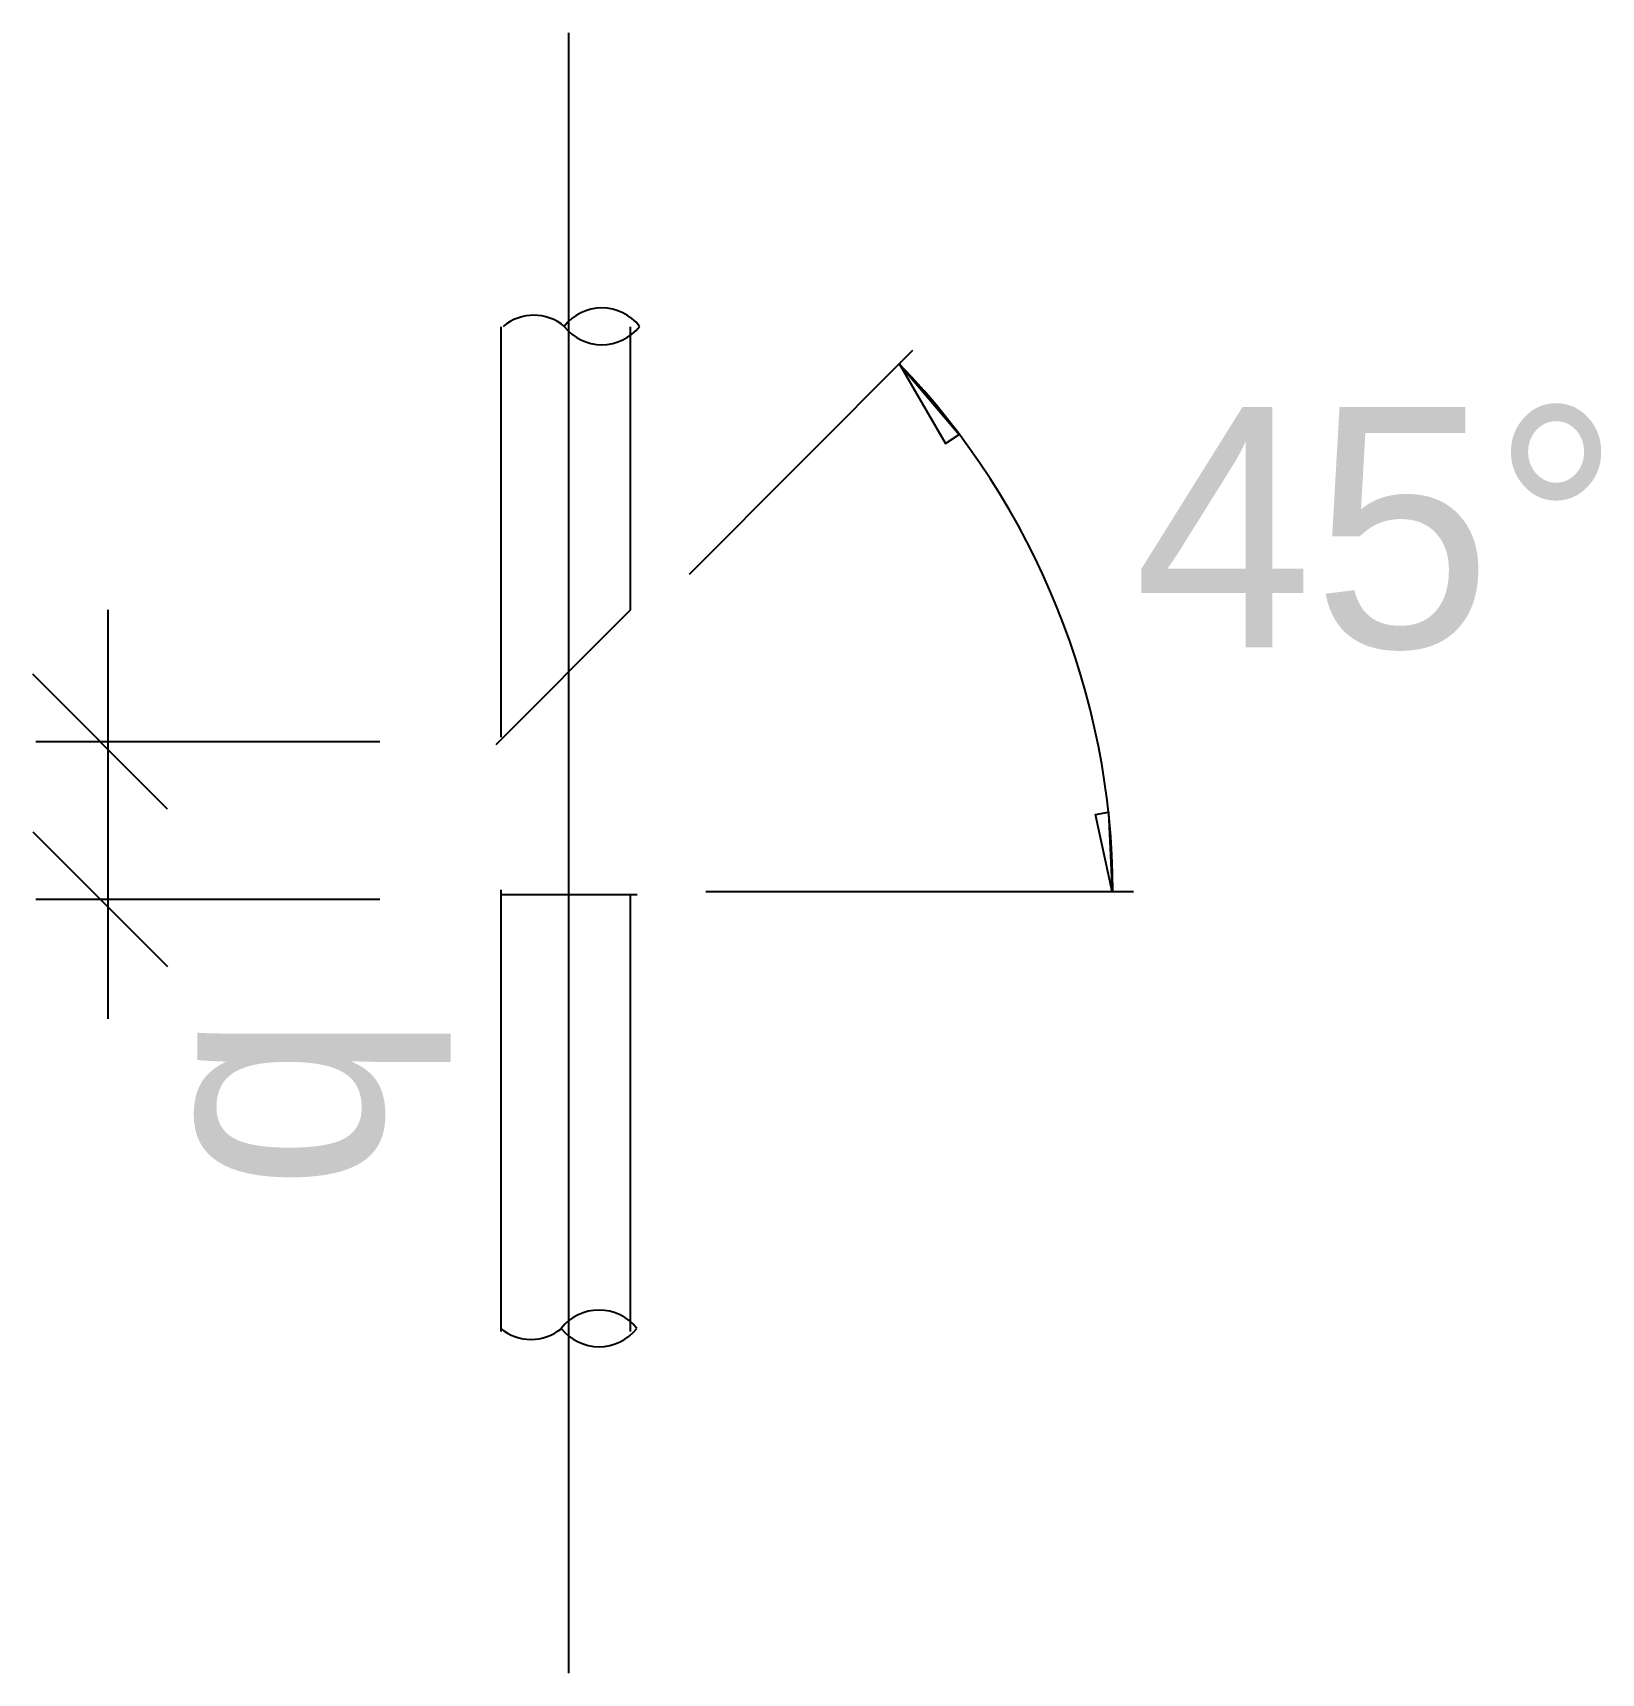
# Model space of a CAD drawing. Header units: metres. Extents: x -100104 to -98474, y -336846 to -335142.
import ezdxf

# ---------------------------------------------------------------- set-up
doc = ezdxf.new("R2010")
doc.units = ezdxf.units.M
for name, color, linetype in [('AXIS', 1, 'Continuous'), ('DIM', 4, 'Continuous'), ('STEEL', 1, 'Continuous'), ('TEXT', 3, 'Continuous')]:
    doc.layers.add(name, color=color, linetype=linetype)

# ---------------------------------------------------------------- blocks, each defined once
blk = doc.blocks.new('_DIMX')
blk.add_lwpolyline([(-70, -70), (70, 70)])

msp = doc.modelspace()

# ---------------------------------------------------------------- linework, layer by layer
at = {"layer": 'AXIS'}
msp.add_line((-99547.12, -335141.94), (-99547.12, -336846.17), dxfattribs=at)
at = {"layer": 'DIM'}
for p, q in [((-99203.55, -335485.78), (-99141.13, -335559.19)), ((-98986.2, -335951.6), (-98982.44, -336034.21))]:
    msp.add_line(p, q, dxfattribs=at)
at = {"layer": 'STEEL'}
for points in [[(-99617.36, -335447.38), (-99617.36, -335873.75)], [(-99482.97, -335447.38), (-99482.97, -335741.61)], [(-99482.97, -335741.61), (-99622.72, -335881.78)], [(-99617.36, -336032.49), (-99617.36, -336491.14)], [(-99617.36, -336037.34), (-99475.71, -336037.34)], [(-99482.97, -336037.34), (-99482.97, -336491.14)]]:
    msp.add_lwpolyline(points, dxfattribs=at)
for centre, start, end in [((-99583.11, -335485.43), 50.41, 129.59), ((-99512.45, -335477.84), 38.23, 141.77), ((-99512.45, -335415.96), 218.23, 321.77), ((-99515.34, -336518.88), 38.23, 141.77), ((-99585.99, -336449.4), 230.41, 309.59), ((-99515.34, -336457), 218.23, 321.77)]:
    msp.add_arc(centre, 50, start, end, dxfattribs=at)
at = {"layer": 'TEXT'}
for p, q in [((-99421.55, -335704.45), (-99189.52, -335471.71)), ((-99203.16, -335486.19), (-99155.37, -335568.52)), ((-99155.37, -335568.52), (-99141.13, -335559.19)), ((-100025.71, -335741.36), (-100025.71, -336166.48)), ((-100100.55, -335878.36), (-99743.07, -335878.36)), ((-98999.67, -335954.05), (-98986.2, -335951.6)), ((-98982.44, -336034.21), (-98999.67, -335954.05)), ((-99404.42, -336034.21), (-98960.28, -336034.21)), ((-100100.55, -336042.12), (-99743.07, -336042.12))]:
    msp.add_line(p, q, dxfattribs=at)
msp.add_arc((-99777.8, -336037.34), 796.23, 0.23, 43.84, dxfattribs=at)

# ---------------------------------------------------------------- block references
for p, rotation in [((-100033.52, -335878.36), 90), ((-100033.52, -336042.12), 270)]:
    msp.add_blockref('_DIMX', p, dxfattribs=dict(at, rotation=rotation))

# ---------------------------------------------------------------- texts
msp.add_text('45%%d', height=250, dxfattribs=at).set_placement((-98959.85, -335780.55))
msp.add_text('b', height=250, rotation=270, dxfattribs=at).set_placement((-99932.79, -336159.13))

doc.saveas('drawing.dxf')
